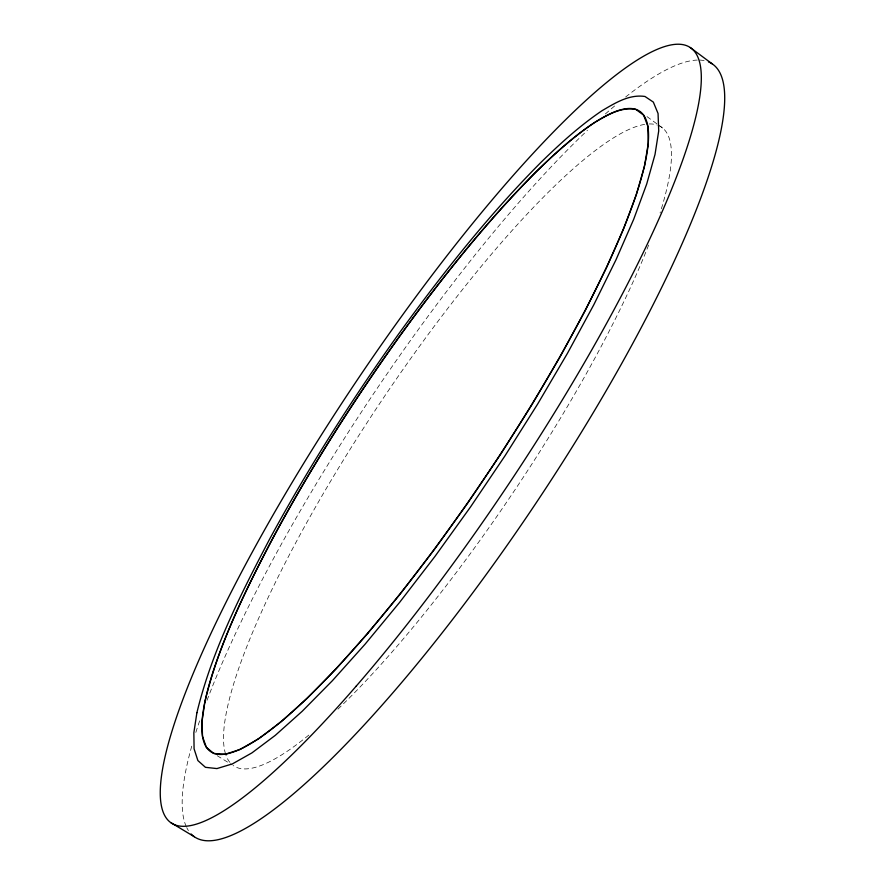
<?xml version="1.0" encoding="UTF-8"?>
<svg xmlns="http://www.w3.org/2000/svg" width="885" height="885" viewBox="0 0 885 885"><rect width="100%" height="100%" fill="white"/><g stroke="black" fill="none" stroke-linecap="round" stroke-linejoin="round"><path stroke-width="0.66" stroke-dasharray="4.42 3.32" d="M217.19 755.702L232.191 764.939M646.979 116.599L662.633 128.026M188.439 830.584A465.178 97.914 -56.2 0 1 186.735 827.597M186.237 826.524A465.178 97.914 -56.2 0 1 192.487 743.555M195.839 732.437A465.178 97.914 -56.2 0 1 200.054 719.638M207.013 700.367A465.178 97.914 -56.2 0 1 587.474 130.327M605.384 113.944A465.178 97.914 -56.2 0 1 615.617 105.149M625.618 97.007A465.178 97.914 -56.2 0 1 697.292 60.069M699.725 60.08A465.178 97.914 -56.2 0 1 704.283 60.622M658.031 125.327A384.367 80.214 -56.2 0 1 660.088 212.92M648.639 245.068A384.367 80.214 -56.2 0 1 337.262 709.792M308.832 735.081A384.367 80.214 -56.2 0 1 233.231 765.525M229.879 762.372A384.367 80.214 -56.2 0 1 225.896 755.005M225.564 754.009A384.367 80.214 -56.2 0 1 378.382 405.485A384.367 80.214 -56.2 0 1 644.944 124.354M649.136 123.955A384.367 80.214 -56.2 0 1 656.936 124.94"/><path stroke-width="1.33" d="M170.916 822.674L194.335 836.745M690.211 47.524L712.159 63.831M708.431 61.861A465.178 97.914 -56.2 0 1 534.407 505.49A465.178 97.914 -56.2 0 1 191.127 833.991M204.822 702.148L202.057 721.153L202.499 736.386L206.349 747.327L213.805 753.467L225.022 754.319L240.056 749.484L258.896 738.621L281.375 721.563L307.239 698.265L336.057 668.927L367.275 633.97L400.186 594.034L433.982 550.027L467.767 503.012L500.644 454.226L531.73 404.987L560.183 356.622L585.339 310.37L606.634 267.37L623.704 228.54L636.348 194.634L644.501 166.137L648.285 143.348L647.886 126.356L643.605 115.105L635.795 109.397C620.927 106.665 607.442 115.116 595.096 122.196C573.79 136.412 554.773 153.658 536.454 171.469C485.71 222.389 441.051 278.974 398.936 337.13C353.524 400.695 311.509 466.738 274.284 535.447C246.417 588.779 218.706 643.229 204.822 702.148M196.901 712.746L193.848 732.747L194.092 748.876L197.886 760.58L205.442 767.317L216.925 768.578L232.412 763.888L251.915 752.892L275.279 735.358L302.239 711.241L332.351 680.731L365.04 644.247L399.544 602.464L435.022 556.333L470.499 506.994L505.025 455.764L537.637 404.069L567.462 353.314L593.769 304.838L615.971 259.836L633.693 219.303L646.714 183.991L655.022 154.432L658.717 130.914L658.053 113.49L653.34 102.096L644.966 96.476C629.18 94.12 615.064 103.08 602.043 110.691C579.841 125.692 559.995 143.768 540.879 162.442C488.365 215.309 442.091 273.963 398.46 334.242C351.511 399.976 308.08 468.265 269.538 539.264C240.454 594.775 211.648 651.471 196.901 712.746M356.246 686.085A466.517 91.874 -56.2 0 0 693.298 50.069A466.517 91.874 -56.2 0 0 242.866 569.63A466.517 91.874 -56.2 0 0 356.246 686.085M367.828 632.985A385.451 75.269 -56.2 0 0 640.84 112.107A385.451 75.269 -56.2 0 0 266.927 549.43A385.451 75.269 -56.2 0 0 367.828 632.985"/></g></svg>
